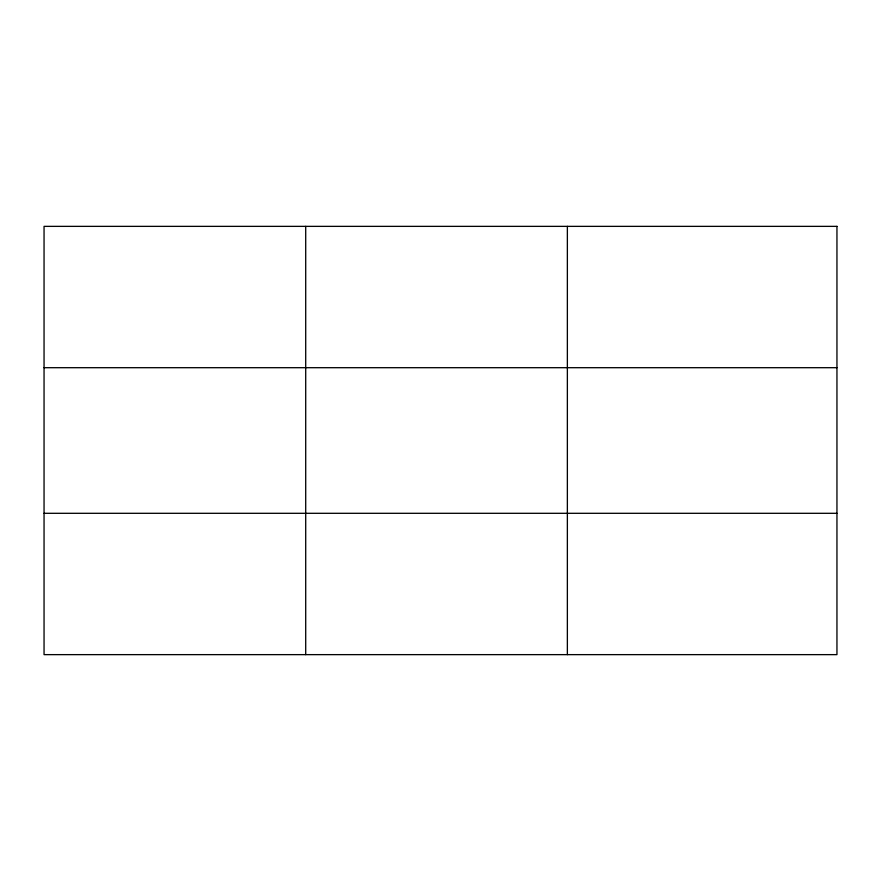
<?xml version="1.0" encoding="UTF-8"?>
<svg xmlns="http://www.w3.org/2000/svg" width="881" height="881" viewBox="0 0 881 881"><rect width="100%" height="100%" fill="white"/><g stroke="black" fill="none" stroke-linecap="round" stroke-linejoin="round"><path stroke-width="1.32" d="M305.707 654.638L305.707 226.362M567.364 654.638L567.364 226.362M44.05 367.696L836.95 367.696M44.05 513.304L836.95 513.304M836.95 226.362L836.95 654.638L44.05 654.638L44.05 226.362L836.95 226.362"/></g></svg>
